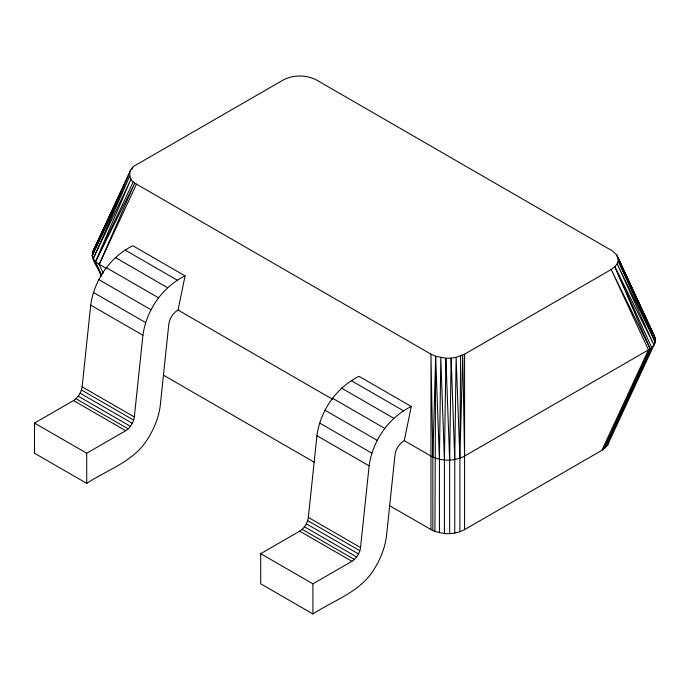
<?xml version="1.0" encoding="UTF-8"?>
<svg xmlns="http://www.w3.org/2000/svg" width="690" height="690" viewBox="0 0 690 690"><rect width="100%" height="100%" fill="white"/><g stroke="black" fill="none" stroke-linecap="round" stroke-linejoin="round"><path stroke-width="1.03" d="M634.886 295.079L616.713 254.998L618.033 257.887L618.197 260.906L655.327 342.128L607.39 445.49L601.852 450.363L464.586 529.618C458.445 532.947 451.346 534.069 444.42 533.577L444.42 460.032L445.904 358.214L435.666 356.29L430.965 354.168L136.465 184.135C127.728 180.616 127.357 168.257 136.465 164.729L283.055 80.092C293.328 74.589 306.386 74.692 316.676 80.092L612.875 251.203L616.713 254.998L654.5 336.168C657.492 341.55 653.292 347.398 648.479 349.899L464.586 456.073C454.296 461.463 441.238 461.567 430.965 456.073L404.271 440.66C399.2 443.567 395.853 449.026 395.016 454.77L386.435 536.475C384.58 550.111 378.87 562.833 370.91 573.977C356.454 593.34 332.459 601.128 312.915 613.962L260.716 583.826L260.716 553.682L299.719 531.162C304.437 528.143 307.55 522.934 308.344 517.422L316.926 435.718C320.41 410.679 336.237 387.556 359.067 376.343L411.266 406.479L404.271 440.66M449.647 533.672L449.647 460.127L451.131 358.119L456.133 357.36L464.586 354.168L611.185 269.531L614.868 266.814L617.196 263.856L618.197 260.906L655.5 339.118L618.033 257.887L654.5 336.168M454.753 533.094L454.753 459.549L456.133 357.36L459.885 458.203L459.885 531.749M439.418 532.809L439.418 459.264L435.666 356.29L434.933 531.481L444.42 533.577M460.618 356.031L459.885 458.203L462.714 355.143L464.586 456.073M439.418 459.264L440.798 357.636L444.42 460.032M434.933 531.481L432.846 530.601L432.846 457.047L435.666 356.29M101.292 276.388C99.507 267.832 88.544 259.112 93.633 249.978L117.119 200.454M82.136 386.823L90.709 305.109C94.194 280.071 110.021 256.956 132.851 245.744L185.049 275.879L178.063 310.06C172.983 312.967 169.637 318.426 168.8 324.162L160.227 405.867C158.364 419.503 152.654 432.225 144.693 443.377C130.246 462.74 106.243 470.528 86.707 483.362L34.5 453.218L34.5 423.082L73.502 400.562C78.22 397.544 81.334 392.325 82.136 386.823L134.334 416.958C133.541 422.47 130.427 427.679 125.709 430.698L86.707 453.218L34.5 423.082M134.334 416.958L142.916 335.254C146.401 310.215 162.228 287.092 185.049 275.879M260.716 553.682L312.915 583.826L351.926 561.306C356.644 558.288 359.757 553.07 360.551 547.558L369.124 465.854C372.617 440.815 388.444 417.7 411.266 406.479M103.233 273.283L99.162 264.503L134.766 183.048L95.479 261.795L101.81 275.448M106.527 268.755L95.479 261.795L93.15 258.828L129.617 176.364L92.141 255.887L101.197 275.396M131.902 169.378L132.773 167.437M92.141 255.887L129.444 173.345L92.313 252.868L130.445 170.404M607.39 445.49L608.709 442.601M99.162 264.503L136.465 184.135M601.852 450.363L648.479 349.899L611.185 269.531L650.178 348.821L603.552 449.285M605.087 448.077L651.714 347.613L614.868 266.814L654.017 345.017L617.196 263.856L655.327 342.128M133.23 181.841L95.479 261.795L130.928 179.253L93.15 258.828M119.422 195.598L120.345 193.657M93.633 249.978L94.78 248.685M389.962 505.943L432.846 530.601M125.226 250.142L177.434 280.278M351.443 380.742L403.641 410.886M115.325 257.517L167.532 287.661M341.541 388.125L393.74 418.261M106.243 267.608L158.441 297.744M332.459 398.208L384.658 428.352M178.063 310.06L332.528 399.243M98.73 279.579L150.929 309.715M324.938 410.179L377.145 440.315M93.4 292.431L145.607 322.566M319.617 423.03L371.824 453.175M90.709 305.109L142.916 335.254M316.926 435.718L369.124 465.854M163.496 375.196L314.476 462.36M308.344 517.422L360.551 547.558M81.463 389.988L133.662 420.132M307.671 520.596L359.878 550.732M80.126 393.205L132.333 423.341M306.343 523.805L358.55 553.949M78.255 396.198L130.453 426.334M304.463 526.798L356.67 556.942M75.978 398.716L128.185 428.861M302.194 529.325L354.401 559.461M73.502 400.562L125.709 430.698M299.719 531.162L351.926 561.306M637.103 299.969L638.871 303.876M614.868 266.814L650.178 348.821M454.753 459.549L451.131 358.119L445.904 358.214L449.647 460.127M432.846 457.047L430.965 354.168L430.965 529.618M464.586 354.168L464.586 529.618M312.915 583.826L312.915 613.962M86.707 453.218L86.707 483.362"/></g></svg>
